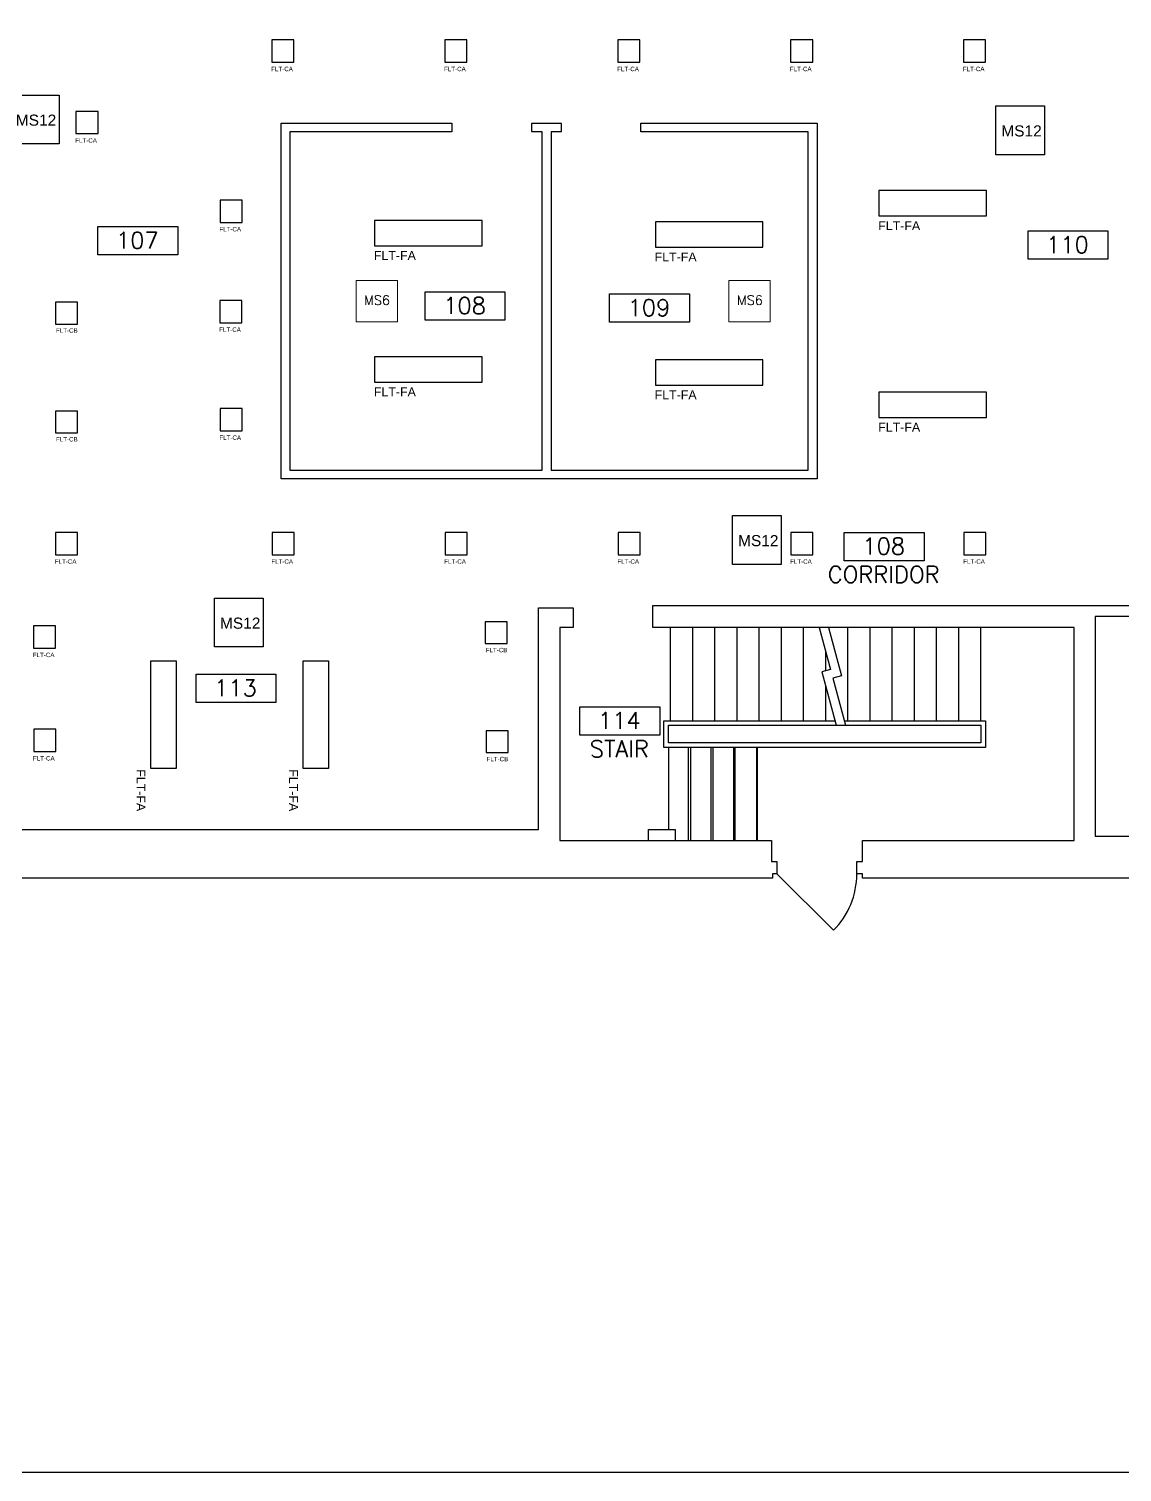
# Model space of a CAD drawing. Header units: feet. Extents: x 0 to 2692, y 0 to 1516.
# Drawn here: x 745 to 1238, y 0 to 651 of the extents above; entities that cross this region are included whole.
import ezdxf
from ezdxf.enums import TextEntityAlignment as Align

# ---------------------------------------------------------------- set-up
doc = ezdxf.new("R2010")
doc.units = ezdxf.units.FT
doc.header["$MEASUREMENT"] = 0
doc.layers.get('0').update_dxf_attribs({"color": 255})
doc.layers.add('FLT-Fixtures', color=3, linetype='Continuous')
doc.layers.add('FLT-Peripheral-Devices', color=6, linetype='Continuous')
doc.styles.add('SET200', font='romans.shx', dxfattribs={"height": 200})
doc.styles.add('SIMPLEX', font='simplex.shx')
doc.styles.get("Standard").update_dxf_attribs({"font": 'arial.ttf'})

# ---------------------------------------------------------------- blocks, each defined once
blk = doc.blocks.new('AN')
for p, q in [((0, 0), (0, 12.76)), ((0, 12.76), (36, 12.76)), ((36, 12.76), (36, 0)), ((36, 0), (0, 0))]:
    blk.add_line(p, q)
at = {"style": 'SET200'}
for p in [(17.79, 2.8), (17.79, -9.96)]:
    blk.add_attdef('AREA', text='', height=7.49, dxfattribs=at).set_placement(p, align=Align.CENTER)
blk = doc.blocks.new('FLT-FA')
at = {"layer": 'FLT-Fixtures'}
blk.add_lwpolyline([(0, 0), (48.51, 0), (48.51, 11.46), (0, 11.46)], close=True, dxfattribs=at)
blk.add_attdef('FLT-FA', (-0.32, -6.37), '', height=4, dxfattribs=at)
blk = doc.blocks.new('FLT-CA')
at = {"layer": 'FLT-Fixtures'}
blk.add_lwpolyline([(0, 0), (9.93, 0), (9.93, 10), (0, 10)], close=True, dxfattribs=at)
blk.add_attdef('FLT-CA', (-0.34, -4.09), '', height=2, dxfattribs=at)
blk = doc.blocks.new('FLT-CB')
at = {"layer": 'FLT-Fixtures'}
blk.add_lwpolyline([(0, 0), (9.93, 0), (9.93, 9.78), (0, 9.78)], close=True, dxfattribs=at)
blk.add_attdef('FLT-CB', (0.22, -3.9), '', height=2, dxfattribs=at)
blk = doc.blocks.new('FLT-MS12')
at = {"layer": 'FLT-Peripheral-Devices'}
blk.add_lwpolyline([(0, 22), (22, 22), (22, 0), (0, 0)], close=True, dxfattribs=at)
at = {"layer": 'FLT-Peripheral-Devices', "insert": (2.5, 13.23), "char_height": 5, "attachment_point": 1}
blk.add_mtext('MS12', dxfattribs=at)
blk = doc.blocks.new('FLT-MS6')
at = {"layer": 'FLT-Peripheral-Devices', "lineweight": 0}
blk.add_lwpolyline([(0, 0), (18.64, 0), (18.64, 18.61), (0, 18.61)], close=True, dxfattribs=at)
at = {"layer": 'FLT-Peripheral-Devices', "insert": (3.59, 11.88), "char_height": 4.271, "attachment_point": 1, "style": 'SIMPLEX'}
blk.add_mtext('MS6', dxfattribs=at)

msp = doc.modelspace()

# ---------------------------------------------------------------- linework, layer by layer
for p, q in [((1034.31, 338.72), (1034.31, 380.72)), ((1044.31, 338.72), (1044.31, 380.72)), ((1054.31, 338.72), (1054.31, 380.72)), ((1064.31, 338.72), (1064.31, 380.72)), ((1074.31, 338.72), (1074.31, 380.72)), ((1084.31, 338.72), (1084.31, 380.72)), ((1094.31, 338.72), (1094.31, 380.72)), ((1114.31, 338.72), (1114.31, 380.72)), ((1124.31, 338.72), (1124.31, 380.72)), ((1134.31, 338.72), (1134.31, 380.72)), ((1144.31, 338.72), (1144.31, 380.72)), ((1154.31, 338.72), (1154.31, 380.72)), ((1164.31, 338.72), (1164.31, 380.72)), ((1174.31, 338.72), (1174.31, 380.72)), ((1104.31, 361.23), (1104.31, 369.8)), ((1104.31, 338.72), (1104.31, 354.34)), ((1033.31, 326.72), (1033.31, 289.72)), ((1042.42, 284.72), (1042.42, 326.72)), ((1043.31, 326.72), (1043.31, 284.72)), ((1052.62, 284.72), (1052.62, 326.72)), ((1053.31, 326.72), (1053.31, 284.72)), ((1062.82, 284.72), (1062.82, 326.72)), ((1063.31, 326.72), (1063.31, 284.72)), ((1073.02, 326.72), (1073.02, 284.72)), ((1073.31, 326.72), (1073.31, 284.72))]:
    msp.add_line(p, q)
for points in [[(0, 0), (2691.63, 0), (2691.63, 1516.03), (0, 1516.03)], [(1033.31, 328.72), (1033.31, 336.72), (1174.31, 336.72), (1174.31, 328.72)]]:
    msp.add_lwpolyline(points, close=True)
for points in [[(985.16, 604.17), (980.39, 604.17), (980.39, 451.76), (1096.43, 451.76), (1096.43, 604.17), (1020.91, 604.17), (1020.91, 608.17), (1100.43, 608.17), (1100.43, 447.76), (858.6, 447.76), (858.6, 608.17), (935.62, 608.17), (935.62, 604.17), (862.68, 604.17)], [(985.16, 604.39), (985.16, 607.93), (971.62, 607.93), (971.62, 604.39)], [(931.13, 604.17), (862.6, 604.17), (862.6, 451.76), (976.39, 451.76), (976.39, 604.17), (971.62, 604.17)], [(2047.31, 267.72), (1120.81, 267.72), (1120.81, 269.72), (1118.31, 269.72), (1118.31, 275.22), (1120.81, 275.22), (1120.81, 284.72), (1216.31, 284.72), (1216.31, 380.72), (1026.31, 380.72), (1026.31, 390.72), (1268.81, 390.72)], [(737.02, 289.72), (974.81, 289.72), (974.81, 389.72), (990.31, 389.72), (990.31, 380.72), (984.31, 380.72), (984.31, 284.72), (1079.81, 284.72), (1079.81, 275.22), (1082.31, 275.22), (1082.31, 269.72), (1080.31, 269.72), (1080.31, 267.72), (33.69, 267.72)], [(1268.81, 385.72), (1225.81, 385.72), (1225.81, 286.72), (1341.81, 286.72)], [(1101.38, 380.72), (1106.45, 361.8), (1102.59, 360.77), (1109.03, 336.72)], [(1105.52, 380.72), (1111.35, 358.98), (1107.49, 357.94), (1113.17, 336.72)], [(1112.64, 338.72), (1176.31, 338.72), (1176.31, 326.72), (1031.31, 326.72), (1031.31, 338.72), (1108.5, 338.72)], [(1024.31, 284.72), (1024.31, 289.72), (1036.31, 289.72), (1036.31, 284.72)]]:
    msp.add_lwpolyline(points)
msp.add_lwpolyline([(1082.31, 269.72), (1107.77, 244.27, 0.198912), (1118.31, 269.72)], format="xyb")

# ---------------------------------------------------------------- block references
ref = msp.add_blockref('AN', (775.99, 548.77))
ref.add_attrib('AREA', '107', dxfattribs={"height": 7.489, "style": 'SET200'}).set_placement((793.78, 551.57), align=Align.CENTER)
ref = msp.add_blockref('AN', (1195.55, 546.78))
ref.add_attrib('AREA', '110', dxfattribs={"height": 7.489, "style": 'SET200'}).set_placement((1213.33, 549.58), align=Align.CENTER)
ref = msp.add_blockref('AN', (923.58, 519.35))
ref.add_attrib('AREA', '108', dxfattribs={"height": 7.489, "style": 'SET200'}).set_placement((941.37, 522.15), align=Align.CENTER)
ref = msp.add_blockref('AN', (1006.78, 518.41))
ref.add_attrib('AREA', '109', dxfattribs={"height": 7.489, "style": 'SET200'}).set_placement((1024.56, 521.21), align=Align.CENTER)
ref = msp.add_blockref('AN', (1112.67, 410.91))
ref.add_attrib('AREA', '108', dxfattribs={"height": 7.489, "style": 'SET200'}).set_placement((1130.45, 413.71), align=Align.CENTER)
ref.add_attrib('AREA', 'CORRIDOR', dxfattribs={"height": 7.489, "style": 'SET200'}).set_placement((1130.45, 400.96), align=Align.CENTER)
ref = msp.add_blockref('AN', (820.26, 346.95))
ref.add_attrib('AREA', '113', dxfattribs={"height": 7.489, "style": 'SET200'}).set_placement((838.05, 349.75), align=Align.CENTER)
ref = msp.add_blockref('AN', (993.41, 332.3))
ref.add_attrib('AREA', '114', dxfattribs={"height": 7.489, "style": 'SET200'}).set_placement((1011.2, 335.1), align=Align.CENTER)
ref.add_attrib('AREA', 'STAIR', dxfattribs={"height": 7.489, "style": 'SET200'}).set_placement((1011.2, 322.34), align=Align.CENTER)
at = {"layer": 'FLT-Fixtures'}
for name, p, values in [('FLT-CA', (854.51, 635.68), {'FLT-CA': 'FLT-CA'}), ('FLT-CA', (932.48, 635.68), {'FLT-CA': 'FLT-CA'}), ('FLT-CA', (1010.57, 635.68), {'FLT-CA': 'FLT-CA'}), ('FLT-CA', (1088.48, 635.68), {'FLT-CA': 'FLT-CA'}), ('FLT-CA', (1166.48, 635.68), {'FLT-CA': 'FLT-CA'}), ('FLT-CA', (766.12, 603.45), {'FLT-CA': 'FLT-CA'}), ('FLT-CA', (831.14, 563.44), {'FLT-CA': 'FLT-CA'}), ('FLT-FA', (1128.28, 566.3), {'FLT-FA': 'FLT-FA'}), ('FLT-FA', (900.81, 552.86), {'FLT-FA': 'FLT-FA'}), ('FLT-FA', (1027.45, 552.2), {'FLT-FA': 'FLT-FA'}), ('FLT-CB', (756.89, 517.6), {'FLT-CB': 'FLT-CB'}), ('FLT-CA', (831.05, 518.18), {'FLT-CA': 'FLT-CA'}), ('FLT-FA', (900.81, 491.37), {'FLT-FA': 'FLT-FA'}), ('FLT-FA', (1027.45, 490.05), {'FLT-FA': 'FLT-FA'}), ('FLT-FA', (1128.28, 475.46), {'FLT-FA': 'FLT-FA'}), ('FLT-CB', (756.89, 468.54), {'FLT-CB': 'FLT-CB'}), ('FLT-CA', (831.14, 469.45), {'FLT-CA': 'FLT-CA'}), ('FLT-CA', (756.89, 413.61), {'FLT-CA': 'FLT-CA'}), ('FLT-CA', (854.57, 413.61), {'FLT-CA': 'FLT-CA'}), ('FLT-CA', (932.57, 413.61), {'FLT-CA': 'FLT-CA'}), ('FLT-CA', (1010.66, 413.61), {'FLT-CA': 'FLT-CA'}), ('FLT-CA', (1088.57, 413.61), {'FLT-CA': 'FLT-CA'}), ('FLT-CA', (1166.66, 413.61), {'FLT-CA': 'FLT-CA'}), ('FLT-CA', (746.96, 371.52), {'FLT-CA': 'FLT-CA'}), ('FLT-CB', (950.73, 373.5), {'FLT-CB': 'FLT-CB'}), ('FLT-CA', (747.05, 324.91), {'FLT-CA': 'FLT-CA'}), ('FLT-CB', (951.09, 324.37), {'FLT-CB': 'FLT-CB'})]:
    msp.add_blockref(name, p, dxfattribs=at).add_auto_attribs(values)
ref = msp.add_blockref('FLT-FA', (799.81, 317.19), dxfattribs=dict(at, xscale=-1, rotation=270))
ref.add_attrib('FLT-FA', 'FLT-FA', (793.44, 316.88), dxfattribs={"height": 4, "rotation": 270})
ref = msp.add_blockref('FLT-FA', (868.62, 317.19), dxfattribs=dict(at, xscale=-1, rotation=270))
ref.add_attrib('FLT-FA', 'FLT-FA', (862.25, 316.88), dxfattribs={"height": 4, "rotation": 270})
at = {"layer": 'FLT-Peripheral-Devices'}
for name, p in [('FLT-MS12', (736.46, 598.78)), ('FLT-MS12', (1180.99, 593.93)), ('FLT-MS6', (892.46, 518.63)), ('FLT-MS6', (1060.64, 518.63)), ('FLT-MS12', (1062.25, 409.21)), ('FLT-MS12', (828.56, 372.01))]:
    msp.add_blockref(name, p, dxfattribs=at)

doc.saveas('drawing.dxf')
